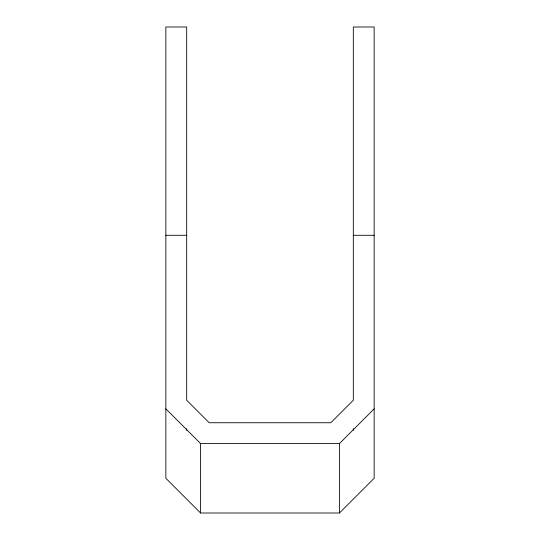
<?xml version="1.0" encoding="UTF-8"?>
<svg xmlns="http://www.w3.org/2000/svg" width="540" height="540" viewBox="0 0 540 540"><rect width="100%" height="100%" fill="white"/><g stroke="black" fill="none" stroke-linecap="round" stroke-linejoin="round"><path stroke-width="0.81" d="M165.854 408.854L200.57 443.57L339.431 443.57L374.146 408.854M339.431 513L374.146 478.285L374.146 27L353.315 27L353.315 400.228L330.804 422.746L209.196 422.746L186.685 400.228L186.685 27L165.854 27L165.854 478.285L200.57 513L339.431 513L339.431 443.57M165.854 235.285L186.685 235.285M353.315 235.285L374.146 235.285M353.315 428.672L353.315 430.346M200.57 443.57L200.57 513M186.685 428.672L186.685 430.346"/></g></svg>
